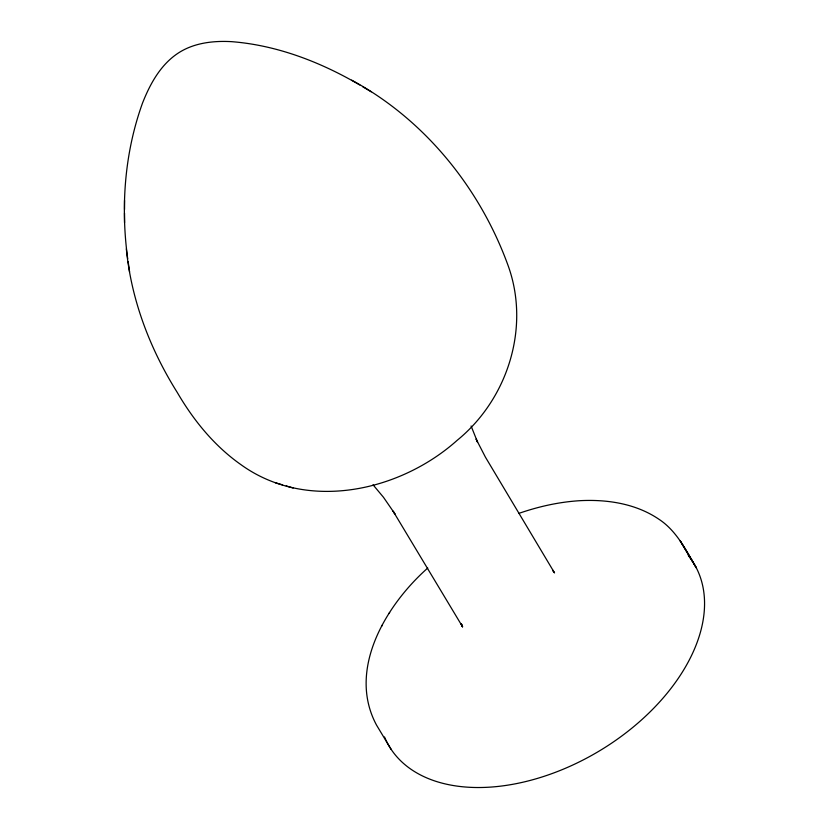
<?xml version="1.0" encoding="UTF-8"?>
<svg xmlns="http://www.w3.org/2000/svg" width="829" height="829" viewBox="0 0 829 829"><rect width="100%" height="100%" fill="white"/><g stroke="black" fill="none" stroke-linecap="round" stroke-linejoin="round"><path stroke-width="1.24" d="M127.718 258.835C120.568 206.784 124.609 152.619 142.526 103.055C149.987 84.133 160.349 65.076 177.644 53.481C193.385 42.89 213.063 40.611 231.592 41.657C277.041 45.201 320.719 62.092 359.796 84.993M427.764 568.02C386.024 604.932 346.843 669.77 376.521 725.085L391.153 749.385M381.578 626.32L382.242 625.19M389.039 613.481L389.63 612.476M518.913 513.369C538.84 506.457 559.596 501.835 580.673 500.643L581.885 500.592C608.445 499.462 636.361 503.959 658.734 519.12C676.423 530.622 686.07 550.145 696.277 567.813L680.246 540.933L692.132 560.767M126.34 248.876C131.293 300.057 150.049 349.082 177.271 392.469C193.509 420.324 214.296 445.898 240.814 464.561C306.626 512.177 399.754 491.659 457.173 440.323C508.011 398.904 530.788 326.636 507.69 264.451C479.483 187.478 424.282 119.293 351.651 80.154M275.259 482.685L282.575 484.872M286.212 485.939L293.124 488.012M362.719 86.744L371.237 91.812M373.04 484.81L383.485 497.296L394.925 513.897L393.081 511.151L462.561 626.755L461.338 623.626M552.57 570.217L554.539 572.912L485.4 457.111L476.136 439.132L477.577 442.209L471.1 426.002M552.705 570.176L553.658 571.492M128.153 261.663L129.583 271.964M124.537 200.38L124.547 209.499M124.526 213.105L124.547 222.7M688.277 555.544A177.655 111.905 -30.9 0 1 598.839 751.261A177.655 111.905 -30.9 0 1 384.521 736.971M462.561 626.755L461.162 623.76L462.509 626.755"/></g></svg>
